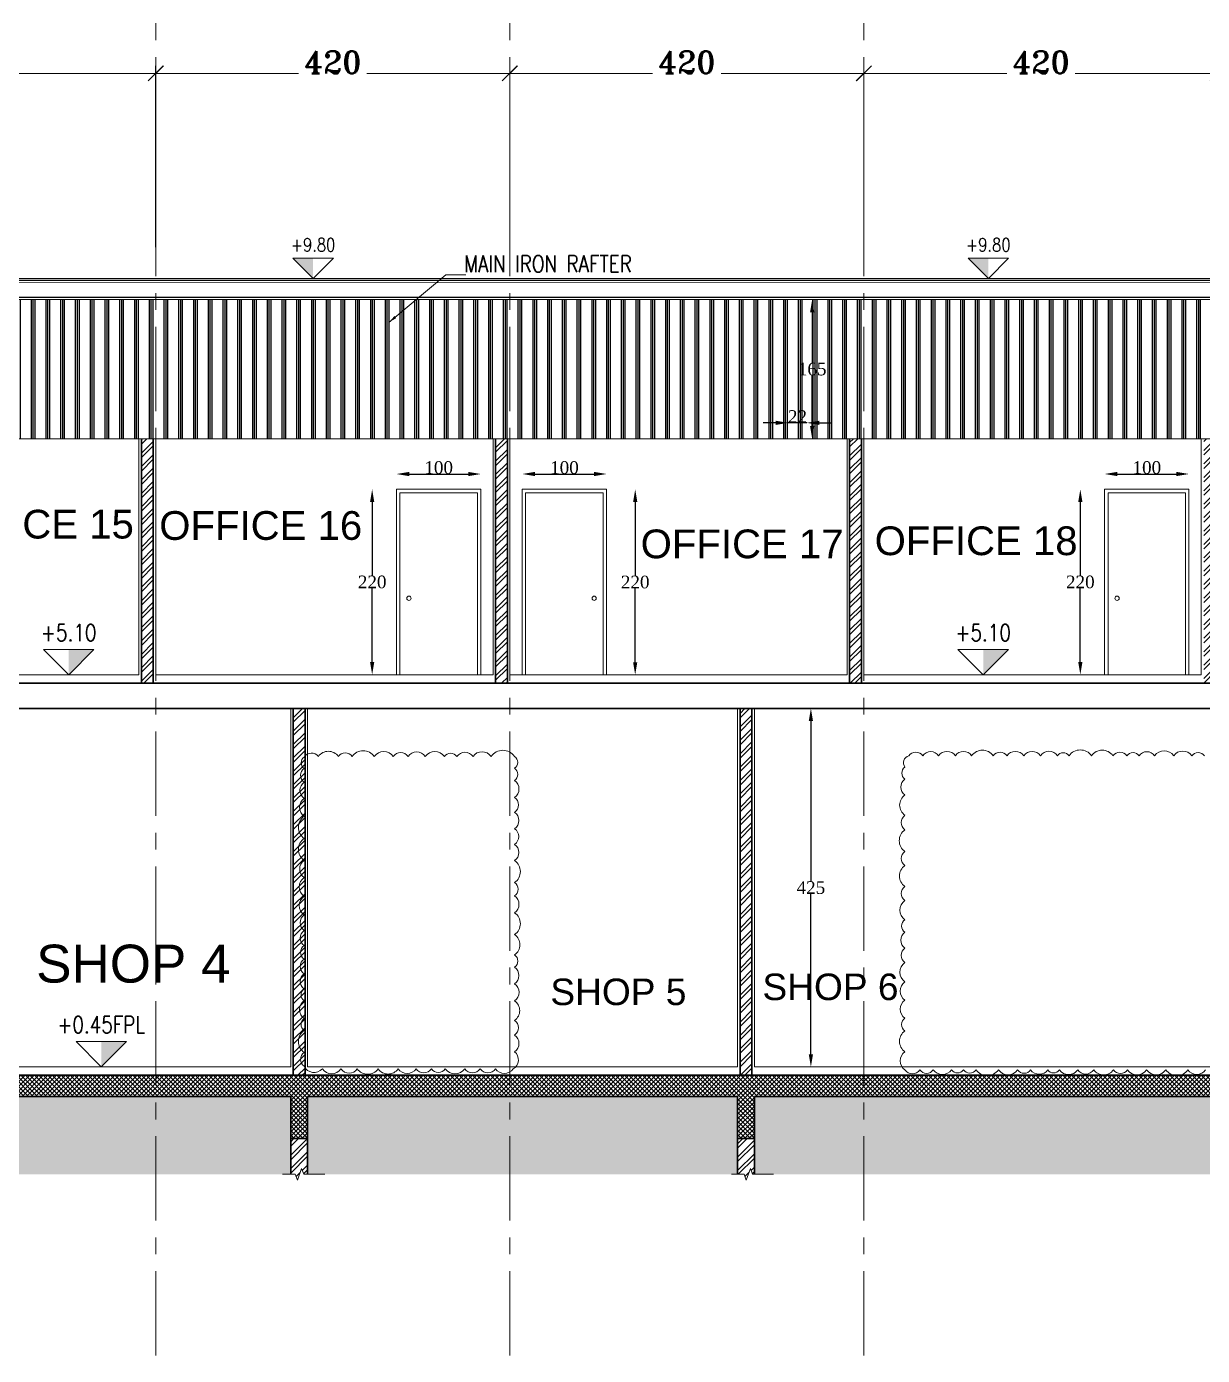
# Model space of a CAD drawing. Header units: millimetres. Extents: x -9083 to 924194, y -232449 to 321637.
# Drawn here: x 29754 to 43701, y 15352 to 31113 of the extents above; entities that cross this region are included whole.
import ezdxf
from ezdxf.enums import TextEntityAlignment as Align

# ---------------------------------------------------------------- set-up
doc = ezdxf.new("R2010")
doc.units = ezdxf.units.MM
doc.header["$LTSCALE"] = 400
doc.header["$MEASUREMENT"] = 0
doc.header["$PDMODE"] = 3
doc.linetypes.add('CENTER', pattern=[2, 1.25, -0.25, 0.25, -0.25])
doc.linetypes.add('CENTERX2', pattern=[4, 2.5, -0.5, 0.5, -0.5])
doc.layers.get('0').update_dxf_attribs({"lineweight": 0, "true_color": 0xff1414})
doc.layers.get('Defpoints').update_dxf_attribs({"color": 8, "lineweight": 5})
doc.layers.add('A-400 ANNOT-TEXT', color=7, linetype='Continuous')
doc.layers.add('A-ELEV-6', color=251, linetype='Continuous')
for name, color, linetype, lineweight in [('A-ANNO-DIMS', 134, 'Continuous', 9), ('AR-dim-in', 134, 'Continuous', 0), ('AXIS DIMENSION', 8, 'Continuous', 5), ('DOOR', 1, 'Continuous', 5), ('FINISH', 3, 'Continuous', 9), ('HATCH', 15, 'Continuous', 0), ('LEVEL SYMBOL', 8, 'Continuous', 5), ('LEVELS', 251, 'Continuous', 5), ('REVC', 210, 'Continuous', 0), ('ROOMS DIMENSION', 3, 'Continuous', 5), ('WALL PROPOSED', 255, 'Continuous', 30)]:
    doc.layers.add(name, color=color, linetype=linetype, lineweight=lineweight)
doc.layers.add('A-SHEETING', color=7, linetype='Continuous', true_color=0x8f999f)
doc.layers.add('AXIES', color=7, linetype='CENTER', lineweight=0, true_color=0x949596)
doc.styles.add('Arial_1', font='arial.ttf', dxfattribs={"height": 300})
doc.styles.add('ROMAN', font='times.ttf')
doc.styles.add('ROMAN-0.7', font='romans.shx', dxfattribs={"width": 0.7})
doc.styles.add('ROMANS-0.8', font='romans.shx', dxfattribs={"width": 0.8})
doc.styles.add('ROMANS-TITLE', font='ROMANS.shx', dxfattribs={"width": 0.8})
doc.styles.add('ROMANT', font='romant.shx')
doc.dimstyles.new('AXIS DIMENSION', dxfattribs={"dimscale": 1.2, "dimtxt": 220, "dimasz": 150, "dimexe": 75, "dimexo": 200, "dimgap": 50, "dimtad": 0, "dimdec": 0, "dimlfac": 0.1, "dimzin": 0, "dimdsep": 46, "dimtxsty": 'ROMANT', "dimblk": 'OBLIQUE', "dimcen": 200, "dimdle": 75, "dimclrd": 17, "dimclre": 94, "dimclrt": 3, "dimadec": 0, "dimazin": 0, "dimtfac": 0.5, "dimtdec": 0, "dimtix": 1, "dimtofl": 0, "dimtmove": 2, "dimatfit": 2, "dimfxl": 100, "dimtvp": 0.5, "dimtolj": 1, "dimtzin": 0, "dimlwd": -1, "dimlwe": -1, "dimarcsym": 0})
doc.dimstyles.new('DIM-200-100', dxfattribs={"dimtxt": 200, "dimasz": 100, "dimexe": 100, "dimexo": 100, "dimgap": 75, "dimtad": 1, "dimdec": 0, "dimzin": 12, "dimdsep": 46, "dimtxsty": 'ROMAN-0.7', "dimblk": 'ARCHTICK', "dimcen": 50, "dimdle": 100, "dimclrd": 8, "dimclre": 9, "dimclrt": 256, "dimadec": 0, "dimazin": 0, "dimtfac": 1, "dimtdec": 0, "dimtix": 1, "dimtmove": 2, "dimatfit": 3, "dimfxl": 1, "dimtolj": 1, "dimtzin": 0, "dimlwd": 9, "dimlwe": 5, "dimarcsym": 0})
doc.dimstyles.new('ELEV DIM', dxfattribs={"dimtxt": 150, "dimasz": 150, "dimexe": 0.06, "dimexo": 0.06, "dimgap": 0.03, "dimtad": 1, "dimtih": 1, "dimtoh": 1, "dimdec": 0, "dimlfac": 0.1, "dimzin": 13, "dimdsep": 46, "dimtxsty": 'ROMAN', "dimcen": 0.09, "dimdle": 0.06, "dimse1": 1, "dimse2": 1, "dimclrd": 256, "dimclre": 256, "dimclrt": 3, "dimadec": 0, "dimazin": 0, "dimtfac": 1, "dimtdec": 0, "dimtix": 1, "dimtmove": 2, "dimatfit": 3, "dimfxl": 0.06, "dimtolj": 1, "dimtzin": 0, "dimarcsym": 0})

# ---------------------------------------------------------------- blocks, each defined once
blk = doc.blocks.new('LVL-200')
at = {"color": 5, "ltscale": 800}
blk.add_line((-153071, 178428), (-152471, 178428), dxfattribs=at)
blk.add_lwpolyline([(-153371, 179028), (-152771, 178428), (-152171, 179028), (-153371, 179028)])
blk.add_solid([(-152771, 179028), (-152171, 179028), (-152771, 178428)])
at = {"ltscale": 800, "style": 'ROMANS-TITLE', "width": 0.8}
blk.add_attdef('FLOOR-LEVEL', text='', height=400, dxfattribs=at).set_placement((-152771, 179428), align=Align.MIDDLE)
blk = doc.blocks.new('*D826')
at = {"layer": 'Defpoints', "color": 0, "transparency": 16777216}
for p in [(43542, 25806), (42542, 25625), (43542, 25625)]:
    blk.add_point(p, dxfattribs=at)
at = {"layer": 'ROOMS DIMENSION', "lineweight": -2, "transparency": 16777216}
blk.add_line((42692, 25806), (43392, 25806), dxfattribs=at)
at = {"layer": 'ROOMS DIMENSION', "transparency": 16777216}
for points in [[(42692, 25831), (42692, 25781), (42542, 25806)], [(43392, 25831), (43392, 25781), (43542, 25806)]]:
    blk.add_solid(points, dxfattribs=at)
at = {"layer": 'ROOMS DIMENSION', "color": 3, "transparency": 16777216, "insert": (43042, 25882), "char_height": 150, "attachment_point": 5, "style": 'ROMAN'}
blk.add_mtext('\\A1;100', dxfattribs=at)
blk = doc.blocks.new('*D827')
at = {"layer": 'Defpoints', "color": 0, "transparency": 16777216}
for p in [(42542, 25625), (42253, 23425), (42542, 23425)]:
    blk.add_point(p, dxfattribs=at)
at = {"layer": 'ROOMS DIMENSION', "lineweight": -2, "transparency": 16777216}
for p, q in [((42253, 25475), (42253, 24601)), ((42253, 23575), (42253, 24448))]:
    blk.add_line(p, q, dxfattribs=at)
at = {"layer": 'ROOMS DIMENSION', "transparency": 16777216}
for points in [[(42228, 25475), (42278, 25475), (42253, 25625)], [(42228, 23575), (42278, 23575), (42253, 23425)]]:
    blk.add_solid(points, dxfattribs=at)
at = {"layer": 'ROOMS DIMENSION', "color": 3, "transparency": 16777216, "insert": (42253, 24525), "char_height": 150, "attachment_point": 5, "style": 'ROMAN'}
blk.add_mtext('\\A1;220', dxfattribs=at)
blk = doc.blocks.new('*D828')
at = {"layer": 'Defpoints', "color": 0, "transparency": 16777216}
for p in [(35142, 25806), (34142, 25625), (35142, 25625)]:
    blk.add_point(p, dxfattribs=at)
at = {"layer": 'ROOMS DIMENSION', "lineweight": -2, "transparency": 16777216}
blk.add_line((34292, 25806), (34992, 25806), dxfattribs=at)
at = {"layer": 'ROOMS DIMENSION', "transparency": 16777216}
for points in [[(34292, 25831), (34292, 25781), (34142, 25806)], [(34992, 25831), (34992, 25781), (35142, 25806)]]:
    blk.add_solid(points, dxfattribs=at)
at = {"layer": 'ROOMS DIMENSION', "color": 3, "transparency": 16777216, "insert": (34642, 25882), "char_height": 150, "attachment_point": 5, "style": 'ROMAN'}
blk.add_mtext('\\A1;100', dxfattribs=at)
blk = doc.blocks.new('*D829')
at = {"layer": 'Defpoints', "color": 0, "transparency": 16777216}
for p in [(34142, 25625), (33853, 23425), (34142, 23425)]:
    blk.add_point(p, dxfattribs=at)
at = {"layer": 'ROOMS DIMENSION', "lineweight": -2, "transparency": 16777216}
for p, q in [((33853, 25475), (33853, 24601)), ((33853, 23575), (33853, 24448))]:
    blk.add_line(p, q, dxfattribs=at)
at = {"layer": 'ROOMS DIMENSION', "transparency": 16777216}
for points in [[(33828, 25475), (33878, 25475), (33853, 25625)], [(33828, 23575), (33878, 23575), (33853, 23425)]]:
    blk.add_solid(points, dxfattribs=at)
at = {"layer": 'ROOMS DIMENSION', "color": 3, "transparency": 16777216, "insert": (33853, 24525), "char_height": 150, "attachment_point": 5, "style": 'ROMAN'}
blk.add_mtext('\\A1;220', dxfattribs=at)
blk = doc.blocks.new('*D865')
at = {"layer": 'Defpoints', "color": 0, "transparency": 16777216}
for p in [(36634, 25806), (35634, 25624), (36634, 25624)]:
    blk.add_point(p, dxfattribs=at)
at = {"layer": 'ROOMS DIMENSION', "lineweight": -2, "transparency": 16777216}
blk.add_line((35784, 25806), (36484, 25806), dxfattribs=at)
at = {"layer": 'ROOMS DIMENSION', "transparency": 16777216}
for points in [[(35784, 25831), (35784, 25781), (35634, 25806)], [(36484, 25831), (36484, 25781), (36634, 25806)]]:
    blk.add_solid(points, dxfattribs=at)
at = {"layer": 'ROOMS DIMENSION', "color": 3, "transparency": 16777216, "insert": (36134, 25882), "char_height": 150, "attachment_point": 5, "style": 'ROMAN'}
blk.add_mtext('\\A1;100', dxfattribs=at)
blk = doc.blocks.new('*D866')
at = {"layer": 'Defpoints', "color": 0, "transparency": 16777216}
for p in [(36634, 25624), (36634, 23424), (36973, 23424)]:
    blk.add_point(p, dxfattribs=at)
at = {"layer": 'ROOMS DIMENSION', "lineweight": -2, "transparency": 16777216}
for p, q in [((36973, 25474), (36973, 24601)), ((36973, 23574), (36973, 24448))]:
    blk.add_line(p, q, dxfattribs=at)
at = {"layer": 'ROOMS DIMENSION', "transparency": 16777216}
for points in [[(36948, 25474), (36998, 25474), (36973, 25624)], [(36948, 23574), (36998, 23574), (36973, 23424)]]:
    blk.add_solid(points, dxfattribs=at)
at = {"layer": 'ROOMS DIMENSION', "color": 3, "transparency": 16777216, "insert": (36973, 24524), "char_height": 150, "attachment_point": 5, "style": 'ROMAN'}
blk.add_mtext('\\A1;220', dxfattribs=at)
blk = doc.blocks.new('*D867')
at = {"layer": 'Defpoints', "color": 0, "transparency": 16777216}
for p in [(36634, 25806), (35634, 25624), (36634, 25624)]:
    blk.add_point(p, dxfattribs=at)
at = {"layer": 'ROOMS DIMENSION', "lineweight": -2, "transparency": 16777216}
blk.add_line((35784, 25806), (36484, 25806), dxfattribs=at)
at = {"layer": 'ROOMS DIMENSION', "transparency": 16777216}
for points in [[(35784, 25831), (35784, 25781), (35634, 25806)], [(36484, 25831), (36484, 25781), (36634, 25806)]]:
    blk.add_solid(points, dxfattribs=at)
at = {"layer": 'ROOMS DIMENSION', "color": 3, "transparency": 16777216, "insert": (36134, 25882), "char_height": 150, "attachment_point": 5, "style": 'ROMAN'}
blk.add_mtext('\\A1;100', dxfattribs=at)
blk = doc.blocks.new('*D868')
at = {"layer": 'Defpoints', "color": 0, "transparency": 16777216}
for p in [(36634, 25624), (36634, 23424), (36973, 23424)]:
    blk.add_point(p, dxfattribs=at)
at = {"layer": 'ROOMS DIMENSION', "lineweight": -2, "transparency": 16777216}
for p, q in [((36973, 25474), (36973, 24601)), ((36973, 23574), (36973, 24448))]:
    blk.add_line(p, q, dxfattribs=at)
at = {"layer": 'ROOMS DIMENSION', "transparency": 16777216}
for points in [[(36948, 25474), (36998, 25474), (36973, 25624)], [(36948, 23574), (36998, 23574), (36973, 23424)]]:
    blk.add_solid(points, dxfattribs=at)
at = {"layer": 'ROOMS DIMENSION', "color": 3, "transparency": 16777216, "insert": (36973, 24524), "char_height": 150, "attachment_point": 5, "style": 'ROMAN'}
blk.add_mtext('\\A1;220', dxfattribs=at)
blk = doc.blocks.new('*D869')
at = {"layer": 'Defpoints', "color": 0, "transparency": 16777216}
for p in [(36634, 25806), (35634, 25624), (36634, 25624)]:
    blk.add_point(p, dxfattribs=at)
at = {"layer": 'ROOMS DIMENSION', "lineweight": -2, "transparency": 16777216}
blk.add_line((35784, 25806), (36484, 25806), dxfattribs=at)
at = {"layer": 'ROOMS DIMENSION', "transparency": 16777216}
for points in [[(35784, 25831), (35784, 25781), (35634, 25806)], [(36484, 25831), (36484, 25781), (36634, 25806)]]:
    blk.add_solid(points, dxfattribs=at)
at = {"layer": 'ROOMS DIMENSION', "color": 3, "transparency": 16777216, "insert": (36134, 25882), "char_height": 150, "attachment_point": 5, "style": 'ROMAN'}
blk.add_mtext('\\A1;100', dxfattribs=at)
blk = doc.blocks.new('*D870')
at = {"layer": 'Defpoints', "color": 0, "transparency": 16777216}
for p in [(36634, 25624), (36634, 23424), (36973, 23424)]:
    blk.add_point(p, dxfattribs=at)
at = {"layer": 'ROOMS DIMENSION', "lineweight": -2, "transparency": 16777216}
for p, q in [((36973, 25474), (36973, 24601)), ((36973, 23574), (36973, 24448))]:
    blk.add_line(p, q, dxfattribs=at)
at = {"layer": 'ROOMS DIMENSION', "transparency": 16777216}
for points in [[(36948, 25474), (36998, 25474), (36973, 25624)], [(36948, 23574), (36998, 23574), (36973, 23424)]]:
    blk.add_solid(points, dxfattribs=at)
at = {"layer": 'ROOMS DIMENSION', "color": 3, "transparency": 16777216, "insert": (36973, 24524), "char_height": 150, "attachment_point": 5, "style": 'ROMAN'}
blk.add_mtext('\\A1;220', dxfattribs=at)
blk = doc.blocks.new('*D871')
at = {"layer": 'Defpoints', "color": 0, "transparency": 16777216}
for p in [(36634, 25806), (35634, 25624), (36634, 25624)]:
    blk.add_point(p, dxfattribs=at)
at = {"layer": 'ROOMS DIMENSION', "lineweight": -2, "transparency": 16777216}
blk.add_line((35784, 25806), (36484, 25806), dxfattribs=at)
at = {"layer": 'ROOMS DIMENSION', "transparency": 16777216}
for points in [[(35784, 25831), (35784, 25781), (35634, 25806)], [(36484, 25831), (36484, 25781), (36634, 25806)]]:
    blk.add_solid(points, dxfattribs=at)
at = {"layer": 'ROOMS DIMENSION', "color": 3, "transparency": 16777216, "insert": (36134, 25882), "char_height": 150, "attachment_point": 5, "style": 'ROMAN'}
blk.add_mtext('\\A1;100', dxfattribs=at)
blk = doc.blocks.new('*D872')
at = {"layer": 'Defpoints', "color": 0, "transparency": 16777216}
for p in [(36634, 25624), (36634, 23424), (36973, 23424)]:
    blk.add_point(p, dxfattribs=at)
at = {"layer": 'ROOMS DIMENSION', "lineweight": -2, "transparency": 16777216}
for p, q in [((36973, 25474), (36973, 24601)), ((36973, 23574), (36973, 24448))]:
    blk.add_line(p, q, dxfattribs=at)
at = {"layer": 'ROOMS DIMENSION', "transparency": 16777216}
for points in [[(36948, 25474), (36998, 25474), (36973, 25624)], [(36948, 23574), (36998, 23574), (36973, 23424)]]:
    blk.add_solid(points, dxfattribs=at)
at = {"layer": 'ROOMS DIMENSION', "color": 3, "transparency": 16777216, "insert": (36973, 24524), "char_height": 150, "attachment_point": 5, "style": 'ROMAN'}
blk.add_mtext('\\A1;220', dxfattribs=at)
blk = doc.blocks.new('*D847')
at = {"layer": 'Defpoints', "color": 0, "transparency": 16777216}
for p in [(39336, 23025), (39057, 18774), (39336, 18774)]:
    blk.add_point(p, dxfattribs=at)
at = {"layer": 'ROOMS DIMENSION', "lineweight": -2, "transparency": 16777216}
for p, q in [((39057, 22875), (39057, 20976)), ((39057, 18924), (39057, 20823))]:
    blk.add_line(p, q, dxfattribs=at)
at = {"layer": 'ROOMS DIMENSION', "transparency": 16777216}
for points in [[(39032, 22875), (39082, 22875), (39057, 23025)], [(39032, 18924), (39082, 18924), (39057, 18774)]]:
    blk.add_solid(points, dxfattribs=at)
at = {"layer": 'ROOMS DIMENSION', "color": 3, "transparency": 16777216, "insert": (39057, 20900), "char_height": 150, "attachment_point": 5, "style": 'ROMAN'}
blk.add_mtext('\\A1;425', dxfattribs=at)
blk = doc.blocks.new('_ArchTick')
at = {"color": 0, "linetype": 'ByBlock', "const_width": 0.15}
blk.add_lwpolyline([(-0.5, -0.5), (0.5, 0.5)], dxfattribs=at)
blk = doc.blocks.new('A-LVL_EL-SEC')
at = {"layer": 'LEVEL SYMBOL', "color": 5, "ltscale": 800}
blk.add_line((-150, 0), (150, 0), dxfattribs=at)
at = {"layer": 'LEVEL SYMBOL'}
blk.add_lwpolyline([(-300, 300), (0, 0), (300, 300), (-300, 300)], dxfattribs=at)
blk.add_solid([(0, 300), (300, 300), (0, 0)], dxfattribs=at)
at = {"layer": 'LEVEL SYMBOL', "color": 1, "ltscale": 800, "style": 'ROMANS-TITLE', "width": 0.8}
blk.add_attdef('FLOOR-LEVEL', text='', height=200, dxfattribs=at).set_placement((0, 580), align=Align.MIDDLE)
blk = doc.blocks.new('*D853')
at = {"layer": 'Defpoints', "color": 0, "transparency": 16777216}
for p in [(38789, 26413), (38789, 26225, 0), (39007, 26225, 0)]:
    blk.add_point(p, dxfattribs=at)
at = {"layer": 'ROOMS DIMENSION', "lineweight": -2, "transparency": 16777216}
for p, q in [((38639, 26413), (38489, 26413)), ((39007, 26413), (38789, 26413)), ((39157, 26413), (39307, 26413))]:
    blk.add_line(p, q, dxfattribs=at)
at = {"layer": 'ROOMS DIMENSION', "transparency": 16777216}
for points in [[(38639, 26438), (38639, 26388), (38789, 26413)], [(39157, 26438), (39157, 26388), (39007, 26413)]]:
    blk.add_solid(points, dxfattribs=at)
at = {"layer": 'ROOMS DIMENSION', "color": 3, "transparency": 16777216, "insert": (38898, 26488), "char_height": 150, "attachment_point": 5, "style": 'ROMAN'}
blk.add_mtext('\\A1;22', dxfattribs=at)
blk = doc.blocks.new('*D857')
at = {"layer": 'Defpoints', "color": 0, "transparency": 16777216}
for p in [(39072, 27874), (39114, 27874, 0), (39114, 26225)]:
    blk.add_point(p, dxfattribs=at)
at = {"layer": 'ROOMS DIMENSION', "lineweight": -2, "transparency": 16777216}
for p, q in [((39072, 27724), (39072, 27126)), ((39072, 26375), (39072, 26973))]:
    blk.add_line(p, q, dxfattribs=at)
at = {"layer": 'ROOMS DIMENSION', "transparency": 16777216}
for points in [[(39047, 27724), (39097, 27724), (39072, 27874)], [(39047, 26375), (39097, 26375), (39072, 26225)]]:
    blk.add_solid(points, dxfattribs=at)
at = {"layer": 'ROOMS DIMENSION', "color": 3, "transparency": 16777216, "insert": (39072, 27050), "char_height": 150, "attachment_point": 5, "style": 'ROMAN'}
blk.add_mtext('\\A1;165', dxfattribs=at)
blk = doc.blocks.new('_Oblique')
at = {"color": 0, "linetype": 'ByBlock', "lineweight": -2}
blk.add_line((-0.5, -0.5), (0.5, 0.5), dxfattribs=at)
blk = doc.blocks.new('*D238')
at = {"layer": 'AXIS DIMENSION', "color": 17, "ltscale": 20, "transparency": 16777216}
for p, q in [((6102393, 710989), (6104176, 710989)), ((6106771, 710989), (6104987, 710989))]:
    blk.add_line(p, q, dxfattribs=at)
at = {"layer": 'AXIS DIMENSION', "color": 94, "ltscale": 20, "transparency": 16777216}
for p, q in [((6102483, 708928), (6102483, 711079)), ((6106681, 708928), (6106681, 711079))]:
    blk.add_line(p, q, dxfattribs=at)
at = {"layer": 'Defpoints', "color": 0, "ltscale": 20, "transparency": 16777216}
for p in [(6106681, 710989), (6102483, 708688), (6106681, 708688)]:
    blk.add_point(p, dxfattribs=at)
at = {"layer": 'AXIS DIMENSION', "color": 17, "ltscale": 20, "transparency": 16777216, "xscale": 179.9999999999999, "yscale": 179.9999999999999, "zscale": 179.9999999999999, "rotation": 180}
blk.add_blockref('_Oblique', (6102483, 710989), dxfattribs=at)
at = {"layer": 'AXIS DIMENSION', "color": 17, "ltscale": 20, "transparency": 16777216, "xscale": 179.9999999999999, "yscale": 179.9999999999999, "zscale": 179.9999999999999}
blk.add_blockref('_Oblique', (6106681, 710989), dxfattribs=at)
at = {"layer": 'AXIS DIMENSION', "color": 3, "ltscale": 20, "transparency": 16777216, "insert": (6104582, 711121), "char_height": 264, "attachment_point": 5, "style": 'ROMANT'}
blk.add_mtext('\\A1;420', dxfattribs=at)
blk = doc.blocks.new('*D239')
at = {"layer": 'AXIS DIMENSION', "color": 17, "ltscale": 20, "transparency": 16777216}
for p, q in [((6106593, 710989), (6108376, 710989)), ((6110971, 710989), (6109187, 710989))]:
    blk.add_line(p, q, dxfattribs=at)
at = {"layer": 'AXIS DIMENSION', "color": 94, "ltscale": 20, "transparency": 16777216}
for p, q in [((6106683, 708928), (6106683, 711079)), ((6110881, 708928), (6110881, 711079))]:
    blk.add_line(p, q, dxfattribs=at)
at = {"layer": 'Defpoints', "color": 0, "ltscale": 20, "transparency": 16777216}
for p in [(6110881, 710989), (6106683, 708688), (6110881, 708688)]:
    blk.add_point(p, dxfattribs=at)
at = {"layer": 'AXIS DIMENSION', "color": 17, "ltscale": 20, "transparency": 16777216, "xscale": 179.9999999999999, "yscale": 179.9999999999999, "zscale": 179.9999999999999, "rotation": 180}
blk.add_blockref('_Oblique', (6106683, 710989), dxfattribs=at)
at = {"layer": 'AXIS DIMENSION', "color": 17, "ltscale": 20, "transparency": 16777216, "xscale": 179.9999999999999, "yscale": 179.9999999999999, "zscale": 179.9999999999999}
blk.add_blockref('_Oblique', (6110881, 710989), dxfattribs=at)
at = {"layer": 'AXIS DIMENSION', "color": 3, "ltscale": 20, "transparency": 16777216, "insert": (6108782, 711121), "char_height": 264, "attachment_point": 5, "style": 'ROMANT'}
blk.add_mtext('\\A1;420', dxfattribs=at)
blk = doc.blocks.new('*D240')
at = {"layer": 'AXIS DIMENSION', "color": 17, "ltscale": 20, "transparency": 16777216}
for p, q in [((6110793, 710989), (6112576, 710989)), ((6115171, 710989), (6113387, 710989))]:
    blk.add_line(p, q, dxfattribs=at)
at = {"layer": 'AXIS DIMENSION', "color": 94, "ltscale": 20, "transparency": 16777216}
for p, q in [((6110883, 708928), (6110883, 711079)), ((6115081, 708928), (6115081, 711079))]:
    blk.add_line(p, q, dxfattribs=at)
at = {"layer": 'Defpoints', "color": 0, "ltscale": 20, "transparency": 16777216}
for p in [(6115081, 710989), (6110883, 708688), (6115081, 708688)]:
    blk.add_point(p, dxfattribs=at)
at = {"layer": 'AXIS DIMENSION', "color": 17, "ltscale": 20, "transparency": 16777216, "xscale": 179.9999999999999, "yscale": 179.9999999999999, "zscale": 179.9999999999999, "rotation": 180}
blk.add_blockref('_Oblique', (6110883, 710989), dxfattribs=at)
at = {"layer": 'AXIS DIMENSION', "color": 17, "ltscale": 20, "transparency": 16777216, "xscale": 179.9999999999999, "yscale": 179.9999999999999, "zscale": 179.9999999999999}
blk.add_blockref('_Oblique', (6115081, 710989), dxfattribs=at)
at = {"layer": 'AXIS DIMENSION', "color": 3, "ltscale": 20, "transparency": 16777216, "insert": (6112982, 711121), "char_height": 264, "attachment_point": 5, "style": 'ROMANT'}
blk.add_mtext('\\A1;420', dxfattribs=at)
blk = doc.blocks.new('*D241')
at = {"layer": 'AXIS DIMENSION', "color": 17, "ltscale": 20, "transparency": 16777216}
for p, q in [((6114993, 710989), (6116776, 710989)), ((6119371, 710989), (6117587, 710989))]:
    blk.add_line(p, q, dxfattribs=at)
at = {"layer": 'AXIS DIMENSION', "color": 94, "ltscale": 20, "transparency": 16777216}
for p, q in [((6115083, 708928), (6115083, 711079)), ((6119281, 708928), (6119281, 711079))]:
    blk.add_line(p, q, dxfattribs=at)
at = {"layer": 'Defpoints', "color": 0, "ltscale": 20, "transparency": 16777216}
for p in [(6119281, 710989), (6115083, 708688), (6119281, 708688)]:
    blk.add_point(p, dxfattribs=at)
at = {"layer": 'AXIS DIMENSION', "color": 17, "ltscale": 20, "transparency": 16777216, "xscale": 179.9999999999999, "yscale": 179.9999999999999, "zscale": 179.9999999999999, "rotation": 180}
blk.add_blockref('_Oblique', (6115083, 710989), dxfattribs=at)
at = {"layer": 'AXIS DIMENSION', "color": 17, "ltscale": 20, "transparency": 16777216, "xscale": 179.9999999999999, "yscale": 179.9999999999999, "zscale": 179.9999999999999}
blk.add_blockref('_Oblique', (6119281, 710989), dxfattribs=at)
at = {"layer": 'AXIS DIMENSION', "color": 3, "ltscale": 20, "transparency": 16777216, "insert": (6117182, 711121), "char_height": 264, "attachment_point": 5, "style": 'ROMANT'}
blk.add_mtext('\\A1;420', dxfattribs=at)
blk = doc.blocks.new('rffghffr')
at = {"layer": 'AXIES', "linetype": 'CENTERX2'}
for p, q in [((6106682.5, 695783), (6106682.5, 714330.6)), ((6110882.5, 695783), (6110882.5, 714330.6)), ((6115082.5, 695783), (6115082.5, 714330.6))]:
    blk.add_line(p, q, dxfattribs=at)
at = {"layer": 'AXIS DIMENSION', "ltscale": 20}
for base, p1, p2, picture, middle in [((6106680.7, 710988.7), (6102482.5, 708688.2), (6106680.7, 708688.2), '*D238', (6104581.6, 711120.7)), ((6110880.7, 710988.7), (6106682.5, 708688.2), (6110880.7, 708688.2), '*D239', (6108781.6, 711120.7)), ((6115080.7, 710988.7), (6110882.5, 708688.2), (6115080.7, 708688.2), '*D240', (6112981.6, 711120.7)), ((6119280.7, 710988.7), (6115082.5, 708688.2), (6119280.7, 708688.2), '*D241', (6117181.6, 711120.7))]:
    dim = blk.add_linear_dim(base=base, p1=p1, p2=p2, dimstyle='AXIS DIMENSION', dxfattribs=at)
    dim.commit()
    dim.dimension.update_dxf_attribs({"geometry": picture, "text_midpoint": middle})

msp = doc.modelspace()

# ---------------------------------------------------------------- hatches: boundary and pattern name
at = {"layer": 'A-SHEETING'}
h = msp.add_hatch(dxfattribs=at)
h.set_pattern_fill('PLAST', color=8, scale=700, angle=90, style=0)
h.set_pattern_definition([(90, (279.48, -2543.15), (-175, 1e-14), []), (90, (257.6, -2543.15), (-175, 1e-14), []), (90, (235.73, -2543.15), (-175, 1e-14), [])])
h.paths.add_polyline_path([(50236.20445, 27874.40334), (11391.75954, 27874.40334), (11391.75954, 27184.13712), (11272.39845, 27184.13712), (11272.39845, 26178.10913), (11343.24921, 26178.10913), (11343.25139, 26225.09795), (50286.33723, 26224.6749), (50286.33331, 26175.10913), (50357.18407, 26175.10913), (50356.29798, 27184.13712), (50236.20445, 27184.13712)])
at = {"layer": 'HATCH'}
h = msp.add_hatch(dxfattribs=at)
h.set_pattern_fill('ANSI32', color=256, scale=300)
h.set_pattern_definition([(45, (279.48, -1283.14), (-79.54951, 79.54951), []), (45, (332.51, -1283.14), (-79.54951, 79.54951), [])])
h.paths.add_polyline_path([(6114.62285, 23324.69498), (6254.62285, 23324.69395), (6254.61918, 26224.71615), (6114.61918, 26224.71716)])
h.paths.add_polyline_path([(10258.1389, 26224.71615), (10118.1389, 26224.71716), (10118.14257, 23324.66575), (10258.14257, 23324.66473)])
h.paths.add_polyline_path([(14456.34025, 26224.71615), (14316.34025, 26224.71716), (14316.34392, 23324.6351), (14456.34392, 23324.63408)])
h.paths.add_polyline_path([(18656.34025, 26224.71615), (18516.34025, 26224.71716), (18516.34392, 23324.60443), (18656.34392, 23324.60341)])
h.paths.add_polyline_path([(22716.34392, 23324.57377), (22856.34392, 23324.57275), (22856.34025, 26224.71615), (22716.34025, 26224.71716)])
h.paths.add_polyline_path([(27056.34025, 26224.71615), (26916.34025, 26224.71716), (26916.34392, 23324.54311), (27056.34392, 23324.54209)])
h.paths.add_polyline_path([(31256.34025, 26224.71615), (31116.34025, 26224.71716), (31116.34392, 23324.51244), (31256.34392, 23324.51142)])
h.paths.add_polyline_path([(35316.34392, 23324.48178), (35456.34392, 23324.48076), (35456.34025, 26224.71615), (35316.34025, 26224.71716)])
h.paths.add_polyline_path([(39656.34025, 26224.71615), (39516.34025, 26224.71716), (39516.34392, 23324.45112), (39656.34392, 23324.4501)])
h.paths.add_polyline_path([(43716.34392, 23324.42045), (43856.34392, 23324.41943), (43856.34025, 26224.71615), (43716.34025, 26224.71716)])
h.paths.add_polyline_path([(47916.34392, 23324.38979), (48056.34392, 23324.38877), (48056.34025, 26224.71615), (47916.34025, 26224.71716)])
h.paths.add_polyline_path([(50256.3456, 26224.71544), (50116.3456, 26224.71666), (50116.34392, 23324.37373), (50256.34392, 23324.37271)])
h = msp.add_hatch(dxfattribs=at)
h.set_pattern_fill('ANSI32', color=256, scale=300)
h.set_pattern_definition([(45, (279.48, -493.15), (-79.54951, 79.54951), []), (45, (332.51, -493.15), (-79.54951, 79.54951), [])])
h.paths.add_polyline_path([(44156.34547, 23024.5683), (44016.34547, 23024.56954), (44016.34547, 18674.41283), (44156.34547, 18674.41159)])
h.paths.add_polyline_path([(38216.33606, 18674.45507), (38356.33606, 18674.45404), (38356.33606, 23024.71886), (38216.33606, 23024.71987)])
h.paths.add_polyline_path([(32916.33606, 18674.49376), (33056.33606, 18674.49274), (33056.33606, 23024.71886), (32916.33606, 23024.71987)])
h.paths.add_polyline_path([(22456.33606, 23024.71886), (22316.33606, 23024.71987), (22316.33606, 18674.57115), (22456.33606, 18674.57013)])
h.paths.add_polyline_path([(17016.33606, 18674.60984), (17156.33606, 18674.60882), (17156.33606, 23024.71886), (17016.33606, 23024.71987)])
h.paths.add_polyline_path([(10786.33606, 18674.65533), (10956.33606, 18674.65409), (10956.33606, 23024.71875), (10786.33606, 23024.71997)])
h.paths.add_polyline_path([(10786.33606, 23024.71875), (10616.33606, 23024.71997), (10616.33606, 18674.65657), (10786.33606, 18674.65533)])
h.paths.add_polyline_path([(6416.27911, 18674.68723), (6556.27911, 18674.68621), (6556.27911, 23024.71886), (6416.27911, 23024.71987)])
h.paths.add_polyline_path([(27616.335, 18674.53245), (27756.335, 18674.53143), (27756.33606, 23024.71886), (27616.33606, 23024.71987)])
h = msp.add_hatch(dxfattribs=at)
h.set_pattern_fill('ANSI37', color=256, scale=300)
h.set_pattern_definition([(45, (279.48, -443.147), (-26.516504, 26.516504), []), (135, (279.48, -443.147), (-26.516504, -26.516504), [])])
h.paths.add_polyline_path([(2216.33606, 18524.71573), (33.31556, 18524.7148), (-63.62449, 18444.66072), (292.12023, 18496.54471), (57.95721, 18389.88695), (57.95721, 18324.71665), (2186.34492, 18324.71665), (2186.34492, 17924.71833), (2386.34492, 17924.71833), (2386.34492, 18424.71687), (6386.28797, 18424.68987), (6386.28797, 17924.71833), (6586.28797, 17924.71833), (6586.28797, 18424.68841), (10586.34492, 18424.66064), (10586.34492, 17924.71833), (10986.34492, 17924.71833), (10986.34492, 18424.65918), (16986.34492, 18424.62999), (16986.34492, 17924.68815), (17186.34492, 17924.68815), (17186.34492, 18424.62853), (18486.34392, 18424.59933), (22286.34492, 18424.56867), (22286.34492, 17924.62776), (22486.34492, 17924.62776), (22486.34492, 18424.56721), (27586.34492, 18424.538), (27586.34492, 17924.71833), (27786.34492, 17924.71833), (27786.34492, 18424.53654), (32886.34492, 18424.50734), (32886.34492, 17924.56737), (33086.34492, 17924.56737), (33086.34492, 18424.50588), (38186.34492, 18424.47668), (38186.34492, 17924.53718), (38386.34492, 17924.53718), (38386.34492, 18424.47522), (43986.34492, 18424.41535), (43986.34492, 17924.47679), (44186.34492, 17924.47679), (44186.34492, 18424.41389), (47886.34392, 18424.38469), (48086.34392, 18424.38323), (50086.34492, 18424.36862), (50086.34492, 17924.36862), (50286.34492, 17924.36862), (50286.34492, 18324.71665), (52362.48468, 18324.71665), (52362.48468, 18389.88695), (52596.6477, 18496.54471), (52240.90297, 18444.66072), (52337.8753, 18524.74145), (50255.83445, 18524.72906), (50256.83622, 18674.71688), (2356.33606, 18674.71687), (2216.33606, 18674.71789)])
h = msp.add_hatch(dxfattribs=at)
h.set_pattern_fill('EARTH', color=256, scale=750, angle=45)
h.set_pattern_definition([(45, (279.48, -443.15), (0, 265.16504), [187.5, -187.5]), (45, (229.76, -393.43), (0, 265.16504), [187.5, -187.5]), (45, (180.04, -343.71), (0, 265.16504), [187.5, -187.5]), (135, (180.04, -310.56), (-265.16504, 3e-14), [187.5, -187.5]), (135, (229.76, -260.85), (-265.16504, 3e-14), [187.5, -187.5]), (135, (279.48, -211.13), (-265.16504, 3e-14), [187.5, -187.5])])
h.paths.add_polyline_path([(18686.34392, 18424.59933), (17186.34492, 18424.6087), (17186.34492, 17500.31118), (18686.34392, 17500.30305)])
h.paths.add_polyline_path([(16986.34492, 18424.60963), (10986.34492, 18424.65663), (10986.34492, 17500.35865), (16986.34492, 17500.31294)])
h.paths.add_polyline_path([(10586.34492, 18424.65679), (6586.28797, 18424.6727), (6586.28797, 17500.37471), (10586.34492, 17500.3588)])
h.paths.add_polyline_path([(6386.28797, 18421.18799), (2386.34492, 18424.7176), (2386.34492, 17507.94319), (2596.0815, 17507.94246), (6386.28797, 17503.86233)])
h.paths.add_polyline_path([(2186.34492, 18324.71665), (57.95721, 18324.71665), (57.95721, 17604.11136), (57.95721, 17507.94246), (2186.34492, 17507.94246)])
h.paths.add_polyline_path([(22286.34492, 18424.56967), (18686.34392, 18424.59787), (18686.34392, 17500.30082), (22286.34492, 17500.27378)])
h.paths.add_polyline_path([(32886.34492, 18424.50734), (27786.34492, 18424.53144), (27786.34492, 17500.35609), (32886.34492, 17500.31274)])
h.paths.add_polyline_path([(38186.34492, 18424.45389), (33086.34492, 18424.49413), (33086.34492, 17500.19848), (38186.34492, 17500.15891)])
h.paths.add_polyline_path([(43986.34492, 18424.41535), (38386.34492, 18424.44455), (38386.34492, 17500.14984), (39883.93991, 17500.14984), (43986.34492, 17500.12032)])
h.paths.add_polyline_path([(50086.34492, 18424.36756), (44186.34492, 18424.41576), (44186.34492, 17500.12152), (44083.93991, 17500.11965), (50086.34492, 17500.07147)])
h.paths.add_polyline_path([(52362.48361, 18324.71665), (50286.34445, 18324.71665), (50286.34539, 17507.59275), (52362.48468, 17507.59275), (52362.48468, 17604.11136)])
h = msp.add_hatch(dxfattribs=at)
h.set_pattern_fill('ANSI32', color=256, scale=300)
h.set_pattern_definition([(45, (-6170575.14, -624269.83), (-79.5495129, 79.5495129), []), (45, (-6170522.11, -624269.83), (-79.5495129, 79.5495129), [])])
h.paths.add_polyline_path([(32886.34492, 17924.55445), (33086.34492, 17924.55445), (33086.34492, 17500.19591), (33041.00153, 17500.19731), (33016.00153, 17568.88425), (32966.00153, 17431.51038), (32941.00164, 17500.19702), (32886.34492, 17500.19737)])
h = msp.add_hatch(dxfattribs=at)
h.set_pattern_fill('ANSI32', color=256, scale=300)
h.set_pattern_definition([(45, (-6165252.21, -624269.87), (-79.5495129, 79.5495129), []), (45, (-6165199.18, -624269.87), (-79.5495129, 79.5495129), [])])
h.paths.add_polyline_path([(38186.34492, 17924.51297), (38386.34492, 17924.51297), (38386.34492, 17500.15443), (38363.93206, 17500.15584), (38338.93206, 17568.84277), (38288.93206, 17431.4689), (38263.93217, 17500.15554), (38186.34492, 17500.15589)])

# ---------------------------------------------------------------- linework, layer by layer
at = {"layer": 'A-ANNO-DIMS', "color": 0, "linetype": 'Continuous'}
for p, q in [((50591.83924, 28124.71563, 0), (11037.75219, 28127.71563)), ((50591.83924, 28074.65314, 0), (11037.75219, 28077.65314))]:
    msp.add_line(p, q, dxfattribs=at)
at = {"layer": 'A-ELEV-6'}
for p, q in [((50591.83924, 28099.68439, 0), (11037.75219, 28102.68439)), ((50591.83924, 27899.40331, 0), (11037.75219, 27902.40331))]:
    msp.add_line(p, q, dxfattribs=at)
at = {"layer": 'AR-dim-in', "linetype": 'Continuous'}
for p, q in [((50591.83924, 27874.40334, 0), (11488.72895, 27877.40334)), ((11343.24963, 26225.05768, 0), (50256.34507, 26224.71543))]:
    msp.add_line(p, q, dxfattribs=at)
at = {"layer": 'DOOR', "color": 1}
for p, q in [((34141.73973, 25624.48856, 0.00192), (35141.73973, 25624.48856, 0.00192)), ((34141.73973, 25624.48856), (34141.73973, 23424.48856)), ((34181.73973, 25584.48856), (34181.73973, 23424.48856)), ((35101.73973, 25584.48856), (34181.73973, 25584.48856)), ((35101.73973, 25584.48856), (35101.73973, 23424.48856)), ((35141.73973, 25624.48856), (35141.73973, 23424.48856)), ((36633.56418, 25624.48856, 0.00192), (35633.56418, 25624.48856, 0.00192)), ((35633.56418, 25624.48856), (35633.56418, 23424.48856)), ((35673.56418, 25584.48856), (35673.56418, 23424.48856)), ((35673.56418, 25584.48856), (36593.56418, 25584.48856)), ((36593.56418, 25584.48856), (36593.56418, 23424.48856)), ((36633.56418, 25624.48856), (36633.56418, 23424.48856)), ((42541.73973, 25624.66973, 0.00192), (43541.73973, 25624.66973, 0.00192)), ((42541.73973, 25624.66973), (42541.73973, 23424.66973)), ((42581.73973, 25584.66973), (42581.73973, 23424.66973)), ((43501.73973, 25584.66973), (42581.73973, 25584.66973)), ((43501.73973, 25584.66973), (43501.73973, 23424.66973)), ((43541.73973, 25624.66973), (43541.73973, 23424.66973))]:
    msp.add_line(p, q, dxfattribs=at)
for centre in [(34288.95734, 24332.21262), (36486.34657, 24332.21262), (42688.95734, 24332.3938)]:
    msp.add_circle(centre, 25, dxfattribs=at)
at = {"layer": 'FINISH'}
for p, q in [((31086.34392, 23424.51052), (31086.34507, 26224.85325)), ((31286.34392, 23424.50908), (31286.34507, 26224.85181)), ((35286.34392, 23424.48033), (35286.34507, 26224.82305)), ((35486.34392, 23424.47889), (35486.34507, 26224.82162)), ((39486.34392, 23424.45013), (39486.34507, 26224.79286)), ((39686.34392, 23424.44869), (39686.34507, 26224.79142)), ((43686.34392, 23424.41994), (43686.34507, 26224.76266)), ((27086.34392, 23424.53928), (31086.34392, 23424.51052)), ((31286.34392, 23424.50908), (35286.34392, 23424.48033)), ((35486.34392, 23424.47889), (39486.34392, 23424.45013)), ((39686.34392, 23424.44869), (43686.34392, 23424.41994)), ((32886.33606, 18774.49398), (32886.33606, 23024.49952)), ((33086.33606, 18774.49252), (33086.33606, 23024.49806)), ((38186.33606, 18774.45529), (38186.33606, 23024.46083)), ((38386.33606, 18774.45382), (38386.33606, 23024.45937)), ((27786.33606, 18774.53121), (32886.33606, 18774.49398)), ((33086.33606, 18774.49252), (38186.33606, 18774.45529)), ((38386.33606, 18774.45382), (43986.34492, 18774.41294))]:
    msp.add_line(p, q, dxfattribs=at)
at = {"layer": 'LEVELS', "ltscale": 800}
for points in [[(32791.00153, 17500.19731), (32941.00153, 17500.19731), (32966.00153, 17431.51038), (33016.00153, 17568.88425), (33041.00153, 17500.19731), (33291.00153, 17500.19731)], [(38113.93206, 17500.15584), (38263.93206, 17500.15584), (38288.93206, 17431.4689), (38338.93206, 17568.84277), (38363.93206, 17500.15584), (38613.93206, 17500.15584)]]:
    msp.add_lwpolyline(points, dxfattribs=at)
at = {"layer": 'REVC'}
msp.add_lwpolyline([(35542.81948, 22456.22898, -0.52056705), (35542.81948, 22315.61189, -0.52056705), (35542.81948, 22169.57472, -0.52056705), (35542.81948, 21970.83005, -0.52056705), (35542.81948, 21792.61416, -0.52056705), (35542.81948, 21599.00067, -0.52056705), (35542.81948, 21412.83776, -0.52056705), (35542.81948, 21221.13269, -0.52056705), (35542.81948, 20960.5209, -0.52056705), (35542.81948, 20801.80023, -0.52056705), (35542.81948, 20602.74631, -0.52056705), (35542.81948, 20342.83847, -0.52056705), (35542.81948, 20101.97419, -0.52056705), (35542.81948, 19954.99705, -0.52056705), (35542.81948, 19758.53516, -0.52056705), (35542.81948, 19558.35815, -0.52056705), (35542.81948, 19326.14078, -0.52056705), (35542.81948, 19151.93706, -0.52056705), (35542.81948, 18954.28698, -0.52056705), (35525.21495, 18750.69336, -0.52056705), (35316.02074, 18750.69336, -0.52056705), (35134.28912, 18750.69336, -0.52056705), (34950.39679, 18750.69336, -0.52056705), (34720.40116, 18750.69336, -0.52056705), (34555.54831, 18750.69336, -0.52056705), (34374.20326, 18750.69336, -0.52056705), (34160.54114, 18750.69336, -0.52056705), (33924.16511, 18750.69336, -0.52056705), (33676.70883, 18750.69336, -0.52056705), (33481.44734, 18750.69336, -0.52056705), (33262.12098, 18750.69336, -0.52056705), (33046.0193, 18780.75804, -0.52056705), (33046.0193, 18944.8052, -0.52056705), (33046.0193, 19206.81678, -0.52056705), (33046.0193, 19346.33113, -0.52056705), (33046.0193, 19560.43271, -0.52056705), (33046.0193, 19698.94605, -0.52056705), (33046.0193, 19877.98391, -0.52056705), (33046.0193, 20052.67185, -0.52056705), (33046.0193, 20213.17887, -0.52056705), (33046.0193, 20391.35407, -0.52056705), (33046.0193, 20577.52511, -0.52056705), (33046.0193, 20797.52694, -0.52056705), (33046.0193, 21020.14523, -0.52056705), (33046.0193, 21223.31305, -0.52056705), (33046.0193, 21484.14051, -0.52056705), (33046.0193, 21747.20599, -0.52056705), (33046.0193, 21958.56905, -0.52056705), (33046.0193, 22151.31582, -0.52056705), (33046.0193, 22313.73125, -0.52056705), (33046.0193, 22447.75634, -0.52056705), (33215.33122, 22456.22898, -0.52056705), (33451.36137, 22456.22898, -0.52056705), (33614.86327, 22456.22898, -0.52056705), (33877.0132, 22456.22898, -0.52056705), (34103.61923, 22456.22898, -0.52056705), (34278.27463, 22456.22898, -0.52056705), (34483.41598, 22456.22898, -0.52056705), (34709.83484, 22456.22898, -0.52056705), (34857.57697, 22456.22898, -0.52056705), (35049.09486, 22456.22898, -0.52056705), (35263.04996, 22456.22898, -0.52056705)], format="xyb", close=True, dxfattribs=at)
msp.add_lwpolyline([(43737.95971, 18739.10241, -0.52056705), (43529.40842, 18739.10241, -0.52056705), (43267.88107, 18739.10241, -0.52056705), (43039.80608, 18739.10241, -0.52056705), (42811.28755, 18739.10241, -0.52056705), (42647.18342, 18739.10241, -0.52056705), (42412.11358, 18739.10241, -0.52056705), (42221.88561, 18739.10241, -0.52056705), (42004.99667, 18739.10241, -0.52056705), (41866.69085, 18739.10241, -0.52056705), (41663.56779, 18739.10241, -0.52056705), (41508.5948, 18739.10241, -0.52056705), (41281.97248, 18739.10241, -0.52056705), (41016.80733, 18739.10241, -0.52056705), (40866.34701, 18739.10241, -0.52056705), (40725.38405, 18739.10241, -0.52056705), (40509.24382, 18739.10241, -0.52056705), (40349.65237, 18739.10241, -0.52056705), (40172.5256, 18739.10241, -0.52056705), (40172.5256, 18953.66788, -0.52056705), (40172.5256, 19200.49344, -0.52056705), (40172.5256, 19352.66687, -0.52056705), (40172.5256, 19565.67386, -0.52056705), (40172.5256, 19782.40004, -0.52056705), (40172.5256, 20012.05793, -0.52056705), (40172.5256, 20182.40004, -0.52056705), (40172.5256, 20370.2964, -0.52056705), (40172.5256, 20519.19824, -0.52056705), (40172.5256, 20746.63031, -0.52056705), (40172.5256, 20912.8748, -0.52056705), (40172.5256, 21162.32496, -0.52056705), (40172.5256, 21327.99978, -0.52056705), (40172.5256, 21586.49969, -0.52056705), (40172.5256, 21758.35145, -0.52056705), (40172.5256, 21998.97159, -0.52056705), (40172.5256, 22187.21382, -0.52056705), (40172.5256, 22329.61726, -0.52056705), (40216.85798, 22464.40411, -0.52056705), (40383.97327, 22464.40411, -0.52056705), (40572.06495, 22464.40411, -0.52056705), (40770.91949, 22464.40411, -0.52056705), (40963.98365, 22464.40411, -0.52056705), (41218.80913, 22464.40411, -0.52056705), (41383.50735, 22464.40411, -0.52056705), (41581.4911, 22464.40411, -0.52056705), (41779.10048, 22464.40411, -0.52056705), (41981.42192, 22464.40411, -0.52056705), (42119.46731, 22464.40411, -0.52056705), (42385.58465, 22464.40411, -0.52056705), (42640.58511, 22464.40411, -0.52056705), (42806.47559, 22464.40411, -0.52056705), (42949.96955, 22464.40411, -0.52056705), (43134.43563, 22464.40411, -0.52056705), (43360.7731, 22464.40411, -0.52056705), (43575.41588, 22464.40411, -0.52056705), (43725.25362, 22464.40411, -0.52056705)], format="xyb", dxfattribs=at)
at = {"layer": 'WALL PROPOSED'}
for p, q in [((31116.34392, 23324.51244), (31116.34507, 26224.85325)), ((31256.34392, 23324.51142), (31256.34507, 26224.85181)), ((35316.34392, 23324.48178), (35316.34507, 26224.82305)), ((35456.34392, 23324.48076), (35456.34507, 26224.82162)), ((39516.34392, 23324.45112), (39516.34507, 26224.79286)), ((39656.34392, 23324.4501), (39656.34507, 26224.79142)), ((2216.33638, 23324.37022), (50256.3361, 23324.37022)), ((2216.33326, 23024.71936), (50256.33606, 23024.71936)), ((32916.33606, 18674.49376), (32916.33606, 23024.49952)), ((33056.33606, 18674.49274), (33056.33606, 23024.49806)), ((38216.33606, 18674.45507), (38216.33606, 23024.46083)), ((38356.33606, 18674.45404), (38356.33606, 23024.45937)), ((2216.33606, 18674.71789), (50256.33534, 18674.36716)), ((27786.34492, 18424.53143), (32886.34492, 18424.4942)), ((32886.34492, 18424.4942), (32886.34492, 17500.19877)), ((33086.34492, 18424.49274), (38186.34492, 18424.4555)), ((33086.34492, 18424.49274), (33086.34492, 17500.19607)), ((38186.34492, 18424.4555), (38186.34492, 17500.1573)), ((38386.34492, 18424.45324), (43986.34492, 18424.41587)), ((38386.34492, 18424.45324), (38386.34492, 17500.15564)), ((32886.34492, 17924.55445), (33086.34492, 17924.55445)), ((38186.34492, 17924.51297), (38386.34492, 17924.51297))]:
    msp.add_line(p, q, dxfattribs=at)

# ---------------------------------------------------------------- block references
at = {"layer": 'AXIES'}
msp.add_blockref('rffghffr', (-6075396.1806, -680431.17116), dxfattribs=at)
at = {"layer": 'LEVEL SYMBOL', "ltscale": 800}
ref = msp.add_blockref('A-LVL_EL-SEC', (33153.01559, 28124.71563), dxfattribs=dict(at, xscale=-0.8, yscale=0.8, zscale=0.8))
ref.add_attrib('FLOOR-LEVEL', '+9.80', dxfattribs={"color": 1, "ltscale": 800, "height": 160, "style": 'ROMANS-TITLE', "width": 0.8}).set_placement((33153.01559, 28524.71563), align=Align.MIDDLE)
ref = msp.add_blockref('A-LVL_EL-SEC', (41161.99511, 28124.71563), dxfattribs=dict(at, xscale=-0.8, yscale=0.8, zscale=0.8))
ref.add_attrib('FLOOR-LEVEL', '+9.80', dxfattribs={"color": 1, "ltscale": 800, "height": 160, "style": 'ROMANS-TITLE', "width": 0.8}).set_placement((41161.99511, 28524.71563), align=Align.MIDDLE)
ref = msp.add_blockref('A-LVL_EL-SEC', (30253.1558, 23424.71665), dxfattribs=at)
ref.add_attrib('FLOOR-LEVEL', '+5.10', dxfattribs={"color": 1, "ltscale": 800, "height": 200, "style": 'ROMANS-TITLE', "width": 0.8}).set_placement((30253.1558, 23924.71665), align=Align.MIDDLE)
ref = msp.add_blockref('A-LVL_EL-SEC', (41100.65037, 23424.71665), dxfattribs=at)
ref.add_attrib('FLOOR-LEVEL', '+5.10', dxfattribs={"color": 1, "ltscale": 800, "height": 200, "style": 'ROMANS-TITLE', "width": 0.8}).set_placement((41100.65037, 23924.71665), align=Align.MIDDLE)
at = {"layer": 'LEVELS', "ltscale": 800}
ref = msp.add_blockref('LVL-200', (107025.50059, -70439.57077), dxfattribs=dict(at, xscale=0.5, yscale=0.5, zscale=0.5))
ref.add_attrib('FLOOR-LEVEL', '+0.45FPL', dxfattribs={"layer": '0', "color": 1, "ltscale": 800, "height": 200, "style": 'ROMANS-TITLE', "width": 0.8}).set_placement((30639.84607, 19274.52358), align=Align.MIDDLE)

# ---------------------------------------------------------------- texts
at = {"layer": 'A-400 ANNOT-TEXT', "ltscale": 10, "insert": (34944.84546, 28399.14635, 0), "char_height": 200, "width": 4553.3300322, "attachment_point": 1, "style": 'ROMANS-0.8'}
msp.add_mtext('MAIN IRON RAFTER', dxfattribs=at)
at = {"layer": 'A-ANNO-DIMS', "attachment_point": 2, "line_spacing_factor": 0.938532, "style": 'Arial_1'}
for s, insert, char_height, width in [('OFFICE 15', (29822.5106, 25381.87175), 340.809438, 3222.2857845), ('OFFICE 16', (32531.08988, 25365.85939), 340.809438, 3222.2857845), ('OFFICE 17', (38241.3253, 25147.79016), 340.809438, 3622.2857845), ('OFFICE 18', (41017.00735, 25184.56756), 340.809438, 3622.2857845), ('SHOP 4', (31020.1312, 20223.86269), 450, 3682.8153222), ('SHOP 6', (39289.36216, 19881.08363), 315, 3347.9707256), ('SHOP 5', (36773.73726, 19821.7241), 315, 3347.9707256)]:
    msp.add_mtext(s, dxfattribs=dict(at, insert=insert, char_height=char_height, width=width))

# ---------------------------------------------------------------- dimensions: what is measured, and where the dimension line sits
at = {"layer": 'ROOMS DIMENSION'}
for base, p1, p2, picture, middle in [((39072.24129, 27874.44211), (39114.35426, 26224.71665), (39114.48083, 27874.44211, 0), '*D857', (39072.24129, 27049.57938)), ((33852.95999, 23424.69849), (34141.73973, 25624.6913), (34141.72392, 23424.69849), '*D829', (33852.95999, 24524.6949)), ((36973.184, 23424.48856), (36633.56418, 25624.48856), (36633.56418, 23424.48856), '*D866', (36973.184, 24524.48856)), ((36973.184, 23424.48856), (36633.56418, 25624.48856), (36633.56418, 23424.48856), '*D868', (36973.184, 24524.48856)), ((36973.184, 23424.48856), (36633.56418, 25624.48856), (36633.56418, 23424.48856), '*D870', (36973.184, 24524.48856)), ((36973.184, 23424.48856), (36633.56418, 25624.48856), (36633.56418, 23424.48856), '*D872', (36973.184, 24524.48856)), ((42252.95999, 23424.69849), (42541.73973, 25624.6913), (42541.72392, 23424.69849), '*D827', (42252.95999, 24524.6949))]:
    dim = msp.add_linear_dim(base=base, p1=p1, p2=p2, angle=90, dimstyle='ELEV DIM', dxfattribs=at)
    dim.commit()
    dim.dimension.update_dxf_attribs({"geometry": picture, "text_midpoint": middle})
for base, p1, p2, picture, middle in [((38788.64582, 26412.92639), (39006.96484, 26224.71787, 0), (38788.64582, 26224.71979, 0), '*D853', (38897.80533, 26487.95639)), ((35141.73973, 25805.77883), (34141.73973, 25624.6913), (35141.73973, 25624.6913), '*D828', (34641.73973, 25882.10659)), ((36633.56418, 25805.77883), (35633.56418, 25624.48856), (36633.56418, 25624.48856), '*D865', (36133.56418, 25882.10659)), ((36633.56418, 25805.77883), (35633.56418, 25624.48856), (36633.56418, 25624.48856), '*D867', (36133.56418, 25882.10659)), ((36633.56418, 25805.77883), (35633.56418, 25624.48856), (36633.56418, 25624.48856), '*D869', (36133.56418, 25882.10659)), ((36633.56418, 25805.77883), (35633.56418, 25624.48856), (36633.56418, 25624.48856), '*D871', (36133.56418, 25882.10659)), ((43541.73973, 25805.77883), (42541.73973, 25624.6913), (43541.73973, 25624.6913), '*D826', (43041.73973, 25882.10659))]:
    dim = msp.add_linear_dim(base=base, p1=p1, p2=p2, dimstyle='ELEV DIM', dxfattribs=at)
    dim.commit()
    dim.dimension.update_dxf_attribs({"geometry": picture, "text_midpoint": middle})
dim = msp.add_aligned_dim(p1=(39336.08862, 23024.69883), p2=(39336.05364, 18774.44689), distance=-279.49362, dimstyle='ELEV DIM', dxfattribs=at)
dim.commit()
dim.dimension.update_dxf_attribs({"geometry": '*D847', "text_midpoint": (39056.57751, 20899.57516)})

# ---------------------------------------------------------------- leaders
at = {"layer": 'A-400 ANNOT-TEXT'}
msp.add_leader([(34050.90787, 27603.88761, 0), (34728.26038, 28168.67844, 0), (34964.97579, 28168.67844, 0)], dimstyle='DIM-200-100', dxfattribs=at)

doc.saveas('drawing.dxf')
